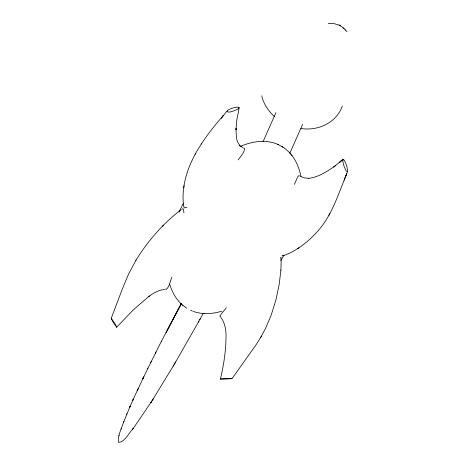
<?xml version="1.0" encoding="UTF-8"?>
<svg xmlns="http://www.w3.org/2000/svg" width="466" height="466" viewBox="0 0 466 466"><rect width="100%" height="100%" fill="white"/><g stroke="black" fill="none" stroke-linecap="round" stroke-linejoin="round"><path stroke-width="0.7" d="M236.017 129.012L236.017 128.517L236.012 129.635L236.757 120.403L239.204 107.605L237.38 107.087L233.483 107.844A22.024 16.741 -8.4 0 0 231.235 108.601C224.571 110.687 226.791 113.558 232.534 111.275A22.024 16.741 -8.4 0 0 234.777 110.518L237.835 109.044L239.186 107.757M280.882 270.309L281.173 261.234L280.812 257.512M280.905 269.983L279.163 284.61L275.855 300.209L271.078 315.424L265.585 328.326L260.564 337.687L255.776 345.248L231.986 378.66L228.183 378.852A22.024 0.868 -0.6 0 1 226.103 378.922L220.412 379.015L224.198 378.811A22.024 0.868 -0.6 0 1 226.278 378.742L231.969 378.654M111.211 318.383L114.386 322.874A22.024 2.93 52.7 0 1 115.323 324.452L116.681 327.202L113.512 322.705A22.024 2.93 52.7 0 1 112.568 321.132L111.211 318.383L122.144 289.508L128.599 274.008L136.078 260.069M280.986 258.042L281.027 257.651M227.029 111.007L221.187 118.23L223.476 115.376C201.86 140.062 179.422 171.039 183.557 205.821M183.977 186.458L184.093 185.724M183.779 187.705L183.901 186.965M183.948 206.071L183.802 206.933L184.262 207.877L186.983 207.393M220.43 378.998C223.89 364.581 226.109 349.617 226.022 334.675C225.946 328.85 224.659 322.332 220.733 317.253M123.752 421.742C121.696 428.4 117.554 435.302 118.574 442.368C124.801 442.094 128.564 433.293 132.723 429.122M119.08 435.436L118.987 435.797M171.832 277.194C170.119 281.26 169.612 286.561 166.193 289.572L165.547 288.949M121.177 428.703L121.026 429.145M294.39 184.355L297.873 176.579L298.887 175.612L299.615 175.991M123.857 421.468L129.95 406.801M343.122 159.372L339.108 162.82C343.5 157.712 344.03 159.011 346.075 164.061A22.024 14.679 70.9 0 1 346.85 166.327L347.688 171.243L345.213 177.581L346.751 173.725C338.252 193.932 332.013 216.008 316.647 232.365C307.304 242.524 295.968 251.401 282.792 255.898M123.647 422.01L123.939 421.252M344.1 180.295L345.423 177.063M126.979 413.756L126.764 414.268M129.816 407.098L130.043 406.579M130.107 406.434L133.142 399.583M129.723 407.319L129.851 407.022M129.915 406.876L130.142 406.358M130.008 406.655L130.235 406.136M263.045 141.699L275.901 112.679M289.776 153.349L302.638 124.335M133.037 399.816L132.769 400.416M132.991 399.915L137.499 390.054M133.101 399.677L133.352 399.112M179.02 212.082L183.237 203.514M147.961 368.128L137.15 390.811M137.598 389.838L137.825 389.349M137.948 389.087L138.175 388.603M142.759 378.887L143.167 378.043L142.98 378.427M143.202 377.973L143.423 377.507M143.604 377.134L143.819 376.679M147.64 368.787L161.492 341.129M150.722 362.519L151.194 361.569M155.236 353.461L155.953 352.034M342.324 106.062C336.504 122.861 317.87 131.208 300.966 128.511M161.44 341.228L181.169 303.71M166.088 332.712L166.513 331.891M166.333 332.241L167.655 329.689M167.3 330.371L168.599 327.86M168.022 328.979L169.432 326.258M168.744 327.581L170.399 324.4M169.752 325.652L171.954 321.429M170.504 324.208L178.67 308.673M172.338 320.707L181.227 303.867M178.81 308.457L181.332 303.727M195.033 154.333L195.458 153.541M328.874 215.42L329.94 213.504M203.071 313.758L199.763 319.676M198.394 322.134L198.935 321.161M200.234 318.837L175.455 362.321M260.564 337.687L261.449 336.161M283.998 255.176L280.794 260.576M175.053 363.002L175.63 362.018M174.476 363.987L175.169 362.81M153.232 398.849L173.294 365.985M174.593 363.789L173.171 366.189M173.696 365.309L173.952 364.872M135.891 260.377C147.751 241.056 162.937 223.581 180.994 209.816M152.93 399.327L153.297 398.75M152.778 399.56L152.994 399.228M152.481 400.038L152.842 399.467M152.178 400.51L152.545 399.939M152.242 400.411L151.741 401.197M150.757 402.729L151.1 402.193M151.456 401.64L151.805 401.098M151.316 401.855L151.52 401.535M151.176 402.076L151.38 401.756M151.036 402.292L151.24 401.977M150.897 402.513L133.457 428.137M201.254 144.035L201.65 143.452M347.572 171.651C345.801 171.832 345.23 168.453 344.426 167.143A22.024 14.679 70.9 0 1 343.652 164.877L342.871 161.492L342.929 159.553L333.761 166.95L335.782 165.43L335.38 165.733M133.352 428.283L132.979 428.778M133.194 428.493L132.822 428.988M132.88 428.918L132.513 429.407M238.231 159.879C240.52 156.337 244.411 152.906 244.534 148.473L243.561 148.007M281.977 255.945L282.524 255.286M116.651 327.214L133.398 309.768L149.301 296.044L148.706 296.487M226.406 307.758L220.931 314.41L220.004 316.03L219.969 316.42L220.645 316.461M181.886 209.385L182.853 208.634L183.499 209.251L183.919 212.88M162.418 226.319L163.595 225.107M149.038 296.242L153.506 293.271L157.432 291.297L160.91 290.097L164.62 289.52M334.209 166.618C326.45 171.867 317.917 177.447 308.346 178.356L308.754 178.344L304.438 177.895L300.657 176.498M297.448 248.728L298.945 247.737M239.949 146.615C251.704 141.361 266.028 139.054 278.15 144.501M221.868 311.201C213.346 313.711 204.056 314.632 195.429 312.092M328.215 23.329L334.128 23.667L339.219 25.082M203.601 313.519L204.091 313.525M194.992 311.964L194.141 311.696M193.268 311.387L193.705 311.544M191.945 310.863L192.376 311.038M278.353 144.594L284.633 148.229L289.549 152.627M191.52 310.676L190.641 310.28M277.707 144.303L278.691 144.745M339.12 25.036L342.108 26.929L345.504 30.069M242.85 147.635L239.448 145.153L239.792 145.526L237.246 141.384L236.344 136.981L236.012 129.134M340.087 25.537L340.564 25.834M282.955 147.093L282.035 146.522M186.697 308.154L182.486 305.038M169.618 284.033C171.931 291.506 175.659 298.805 181.49 304.141M181.058 303.756L182.829 305.347M344.205 28.77L343.133 27.791M274.573 116.797C268.544 111.089 263.476 104.023 261.735 95.78M345.353 29.9L346.989 31.752M290.685 153.902C296.126 160.356 299.382 168.401 300.96 176.637M289.235 152.277L291.052 154.316M291.798 155.26L292.083 155.685"/></g></svg>
